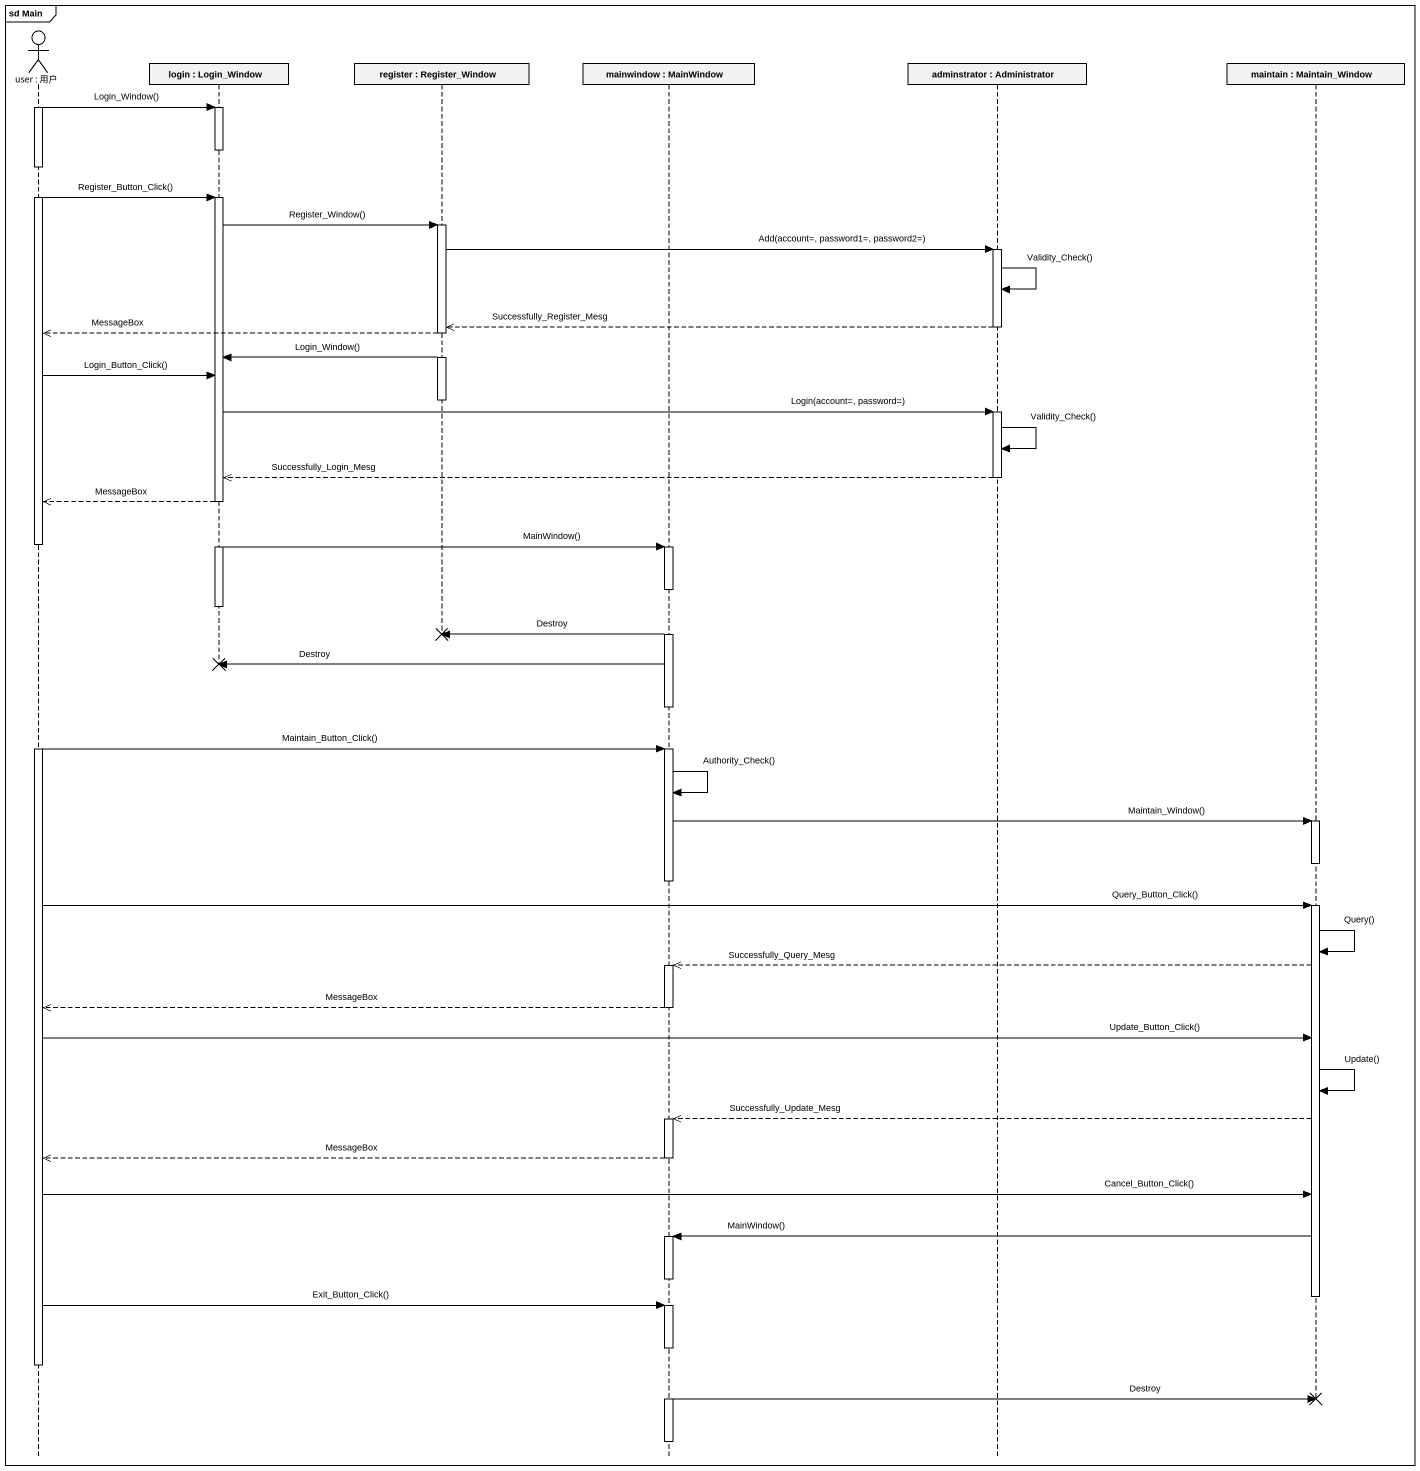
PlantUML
@startuml
mainframe sd Main
hide footbox
actor "user : 用户" as user
participant "login : Login_Window" as login
participant "register : Register_Window" as register
participant "mainwindow : MainWindow" as mainwindow
participant "adminstrator : Administrator" as adminstrator
participant "maintain : Maintain_Window" as maintain

activate user
user -> login : Login_Window()
activate login
deactivate login
user -> login : Register_Button_Click()
activate login
login -> register : Register_Window()
activate register
register -> adminstrator : Add(account=, password1=, password2=)
activate adminstrator
adminstrator -> adminstrator : Validity_Check()
adminstrator -->> register : Successfully_Register_Mesg
deactivate adminstrator
register -->> user : MessageBox
register -> login : Login_Window()
user -> login : Login_Button_Click()
deactivate register
login -> adminstrator : Login(account=, password=)
activate adminstrator
adminstrator -> adminstrator : Validity_Check()
adminstrator -->> login : Successfully_Login_Mesg
deactivate adminstrator
login -->> user : MessageBox
deactivate user
login -> mainwindow : MainWindow()
activate mainwindow
deactivate login
mainwindow -> register !! : Destroy
mainwindow -> login !! : Destroy
deactivate mainwindow
activate user
user -> mainwindow : Maintain_Button_Click()
activate mainwindow
mainwindow -> mainwindow : Authority_Check()
mainwindow -> maintain : Maintain_Window()
activate maintain
deactivate maintain
deactivate mainwindow
user -> maintain : Query_Button_Click()
activate maintain
maintain -> maintain : Query()
maintain -->> mainwindow : Successfully_Query_Mesg
activate mainwindow
mainwindow -->> user : MessageBox
deactivate mainwindow
user -> maintain : Update_Button_Click()
maintain -> maintain : Update()
maintain -->> mainwindow : Successfully_Update_Mesg
activate mainwindow
mainwindow -->> user : MessageBox
deactivate mainwindow
user -> maintain : Cancel_Button_Click()
maintain -> mainwindow : MainWindow()
activate mainwindow
deactivate mainwindow
deactivate maintain
user -> mainwindow : Exit_Button_Click()
activate mainwindow
deactivate user
mainwindow -> maintain !! : Destroy
deactivate mainwindow
@enduml
